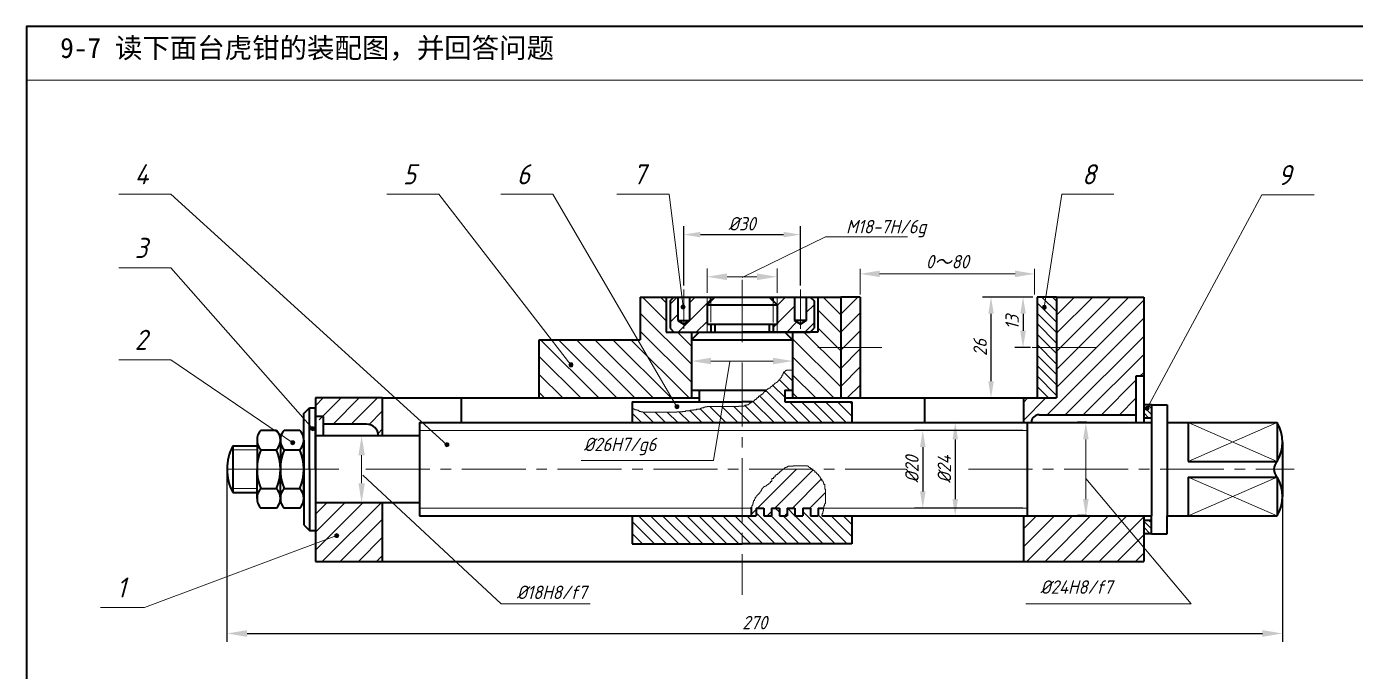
# Model space of a CAD drawing. Header units: millimetres. Extents: x 839 to 1169, y -250 to -25.
# Drawn here: x 838.6 to 1036.7, y -121.2 to -25 of the extents above; entities that cross this region are included whole.
import ezdxf

# ---------------------------------------------------------------- set-up
doc = ezdxf.new("R2010")
doc.units = ezdxf.units.MM
doc.linetypes.add('CENTER2', pattern=[28.575, 19.05, -3.175, 3.175, -3.175])
doc.linetypes.add('HIDDEN2', pattern=[4.7625, 3.175, -1.5875])
doc.layers.get('0').update_dxf_attribs({"lineweight": 13})
doc.layers.get('Defpoints').update_dxf_attribs({"lineweight": 15})
for name, color, linetype, lineweight in [('中心线', 7, 'CENTER2', 15), ('剖面线', 7, 'Continuous', 9), ('标注', 7, 'Continuous', 13), ('细线', 7, 'Continuous', 13), ('零件1', 7, 'Continuous', 40), ('零件2', 7, 'Continuous', 40), ('零件3', 7, 'Continuous', 40), ('零件4', 7, 'Continuous', 40), ('零件5', 7, 'Continuous', 40), ('零件6', 7, 'Continuous', 40), ('零件7', 7, 'Continuous', 40), ('零件8', 7, 'Continuous', 40), ('零件9', 7, 'Continuous', 40)]:
    doc.layers.add(name, color=color, linetype=linetype, lineweight=lineweight)
doc.styles.add('style2', font='isocp.shx', dxfattribs={"oblique": 15, "height": 2})
doc.styles.add('序号', font='isocp.shx', dxfattribs={"oblique": 15, "height": 3})
doc.dimstyles.new('ISO-25', dxfattribs={"dimtxt": 2, "dimasz": 2.5, "dimexe": 1.25, "dimexo": 0.625, "dimtad": 1, "dimdec": 0, "dimtxsty": 'style2', "dimcen": 2.5, "dimadec": 0, "dimazin": 0, "dimtfac": 1, "dimtdec": 0, "dimtmove": 0, "dimatfit": 3, "dimfxl": 0, "dimarcsym": 0})
pattern_1 = [(45, (776.7344, -512.483), (-1.3470384, 1.3470384), [])]
pattern_2 = [(135, (776.7344, -512.483), (-1.3470384, -1.3470384), [])]

# ---------------------------------------------------------------- blocks, each defined once
blk = doc.blocks.new('*D0')
at = {"layer": 'Defpoints', "color": 0}
for p in [(868.46, -91.06), (1025.84, -91.06), (1025.84, -115.57)]:
    blk.add_point(p, dxfattribs=at)
at = {"layer": '标注', "color": 0, "lineweight": -2}
for p, q in [((868.46, -91.68), (868.46, -116.82)), ((1025.84, -91.68), (1025.84, -116.82)), ((871.46, -115.57), (1022.84, -115.57))]:
    blk.add_line(p, q, dxfattribs=at)
at = {"layer": '标注', "color": 0}
for points in [[(871.46, -115.07), (871.46, -116.07), (868.46, -115.57)], [(1022.84, -115.07), (1022.84, -116.07), (1025.84, -115.57)]]:
    blk.add_solid(points, dxfattribs=at)
at = {"layer": '标注', "color": 0, "insert": (947.15, -113.95), "char_height": 2, "attachment_point": 5, "style": 'style2'}
blk.add_mtext('270', dxfattribs=at)
blk = doc.blocks.new('*D1')
at = {"layer": 'Defpoints', "color": 0}
for p in [(989.24, -65.37), (982.38, -80.43), (989.24, -80.43)]:
    blk.add_point(p, dxfattribs=at)
at = {"layer": '标注', "color": 0, "lineweight": -2}
for p, q in [((988.62, -65.37), (981.13, -65.37)), ((982.38, -67.87), (982.38, -77.93)), ((988.62, -80.43), (981.13, -80.43))]:
    blk.add_line(p, q, dxfattribs=at)
at = {"layer": '标注', "color": 0}
for points in [[(981.97, -67.87), (982.8, -67.87), (982.38, -65.37)], [(981.97, -77.93), (982.8, -77.93), (982.38, -80.43)]]:
    blk.add_solid(points, dxfattribs=at)
at = {"layer": '标注', "color": 0, "insert": (980.76, -72.9), "char_height": 2, "attachment_point": 5, "rotation": 90, "style": 'style2'}
blk.add_mtext('26', dxfattribs=at)
blk = doc.blocks.new('*D2')
at = {"layer": 'Defpoints', "color": 0}
for p in [(988.88, -65.37), (987.16, -72.9), (988.88, -72.9)]:
    blk.add_point(p, dxfattribs=at)
at = {"layer": '标注', "color": 0, "lineweight": -2}
for p, q in [((988.25, -65.37), (985.91, -65.37)), ((987.16, -67.87), (987.16, -70.4)), ((988.25, -72.9), (985.91, -72.9))]:
    blk.add_line(p, q, dxfattribs=at)
at = {"layer": '标注', "color": 0}
for points in [[(986.74, -67.87), (987.58, -67.87), (987.16, -65.37)], [(986.74, -70.4), (987.58, -70.4), (987.16, -72.9)]]:
    blk.add_solid(points, dxfattribs=at)
at = {"layer": '标注', "color": 0, "insert": (985.53, -69.14), "char_height": 2, "attachment_point": 5, "rotation": 90, "style": 'style2'}
blk.add_mtext('13', dxfattribs=at)
blk = doc.blocks.new('*D3')
at = {"layer": 'Defpoints', "color": 0}
for p in [(953.96, -56.05), (936.56, -64.25), (953.96, -64.25)]:
    blk.add_point(p, dxfattribs=at)
at = {"layer": '标注', "color": 0, "lineweight": -2}
for p, q in [((936.56, -63.63), (936.56, -54.8)), ((953.96, -63.63), (953.96, -54.8)), ((939.06, -56.05), (951.46, -56.05))]:
    blk.add_line(p, q, dxfattribs=at)
at = {"layer": '标注', "color": 0}
for points in [[(939.06, -55.64), (939.06, -56.47), (936.56, -56.05)], [(951.46, -55.64), (951.46, -56.47), (953.96, -56.05)]]:
    blk.add_solid(points, dxfattribs=at)
at = {"layer": '标注', "color": 0, "insert": (945.26, -54.43), "char_height": 2, "attachment_point": 5, "style": 'style2'}
blk.add_mtext('%%C30', dxfattribs=at)
blk = doc.blocks.new('*D4')
at = {"layer": 'Defpoints', "color": 0}
for p in [(987.78, -85.26), (972.21, -96.86), (987.78, -96.86)]:
    blk.add_point(p, dxfattribs=at)
at = {"layer": '标注', "color": 0, "lineweight": -2}
for p, q in [((987.15, -85.26), (970.96, -85.26)), ((972.21, -87.76), (972.21, -94.36)), ((987.15, -96.86), (970.96, -96.86))]:
    blk.add_line(p, q, dxfattribs=at)
at = {"layer": '标注', "color": 0}
for points in [[(971.79, -87.76), (972.63, -87.76), (972.21, -85.26)], [(971.79, -94.36), (972.63, -94.36), (972.21, -96.86)]]:
    blk.add_solid(points, dxfattribs=at)
at = {"layer": '标注', "color": 0, "insert": (970.59, -91.06), "char_height": 2, "attachment_point": 5, "rotation": 90, "style": 'style2'}
blk.add_mtext('%%C20', dxfattribs=at)
blk = doc.blocks.new('*D5')
at = {"layer": 'Defpoints', "color": 0}
for p in [(987.78, -84.1), (977.05, -98.02), (987.78, -98.02)]:
    blk.add_point(p, dxfattribs=at)
at = {"layer": '标注', "color": 0, "lineweight": -2}
for p, q in [((987.15, -84.1), (975.8, -84.1)), ((977.05, -86.6), (977.05, -95.52)), ((987.15, -98.02), (975.8, -98.02))]:
    blk.add_line(p, q, dxfattribs=at)
at = {"layer": '标注', "color": 0}
for points in [[(976.64, -86.6), (977.47, -86.6), (977.05, -84.1)], [(976.64, -95.52), (977.47, -95.52), (977.05, -98.02)]]:
    blk.add_solid(points, dxfattribs=at)
at = {"layer": '标注', "color": 0, "insert": (975.43, -91.06), "char_height": 2, "attachment_point": 5, "rotation": 90, "style": 'style2'}
blk.add_mtext('%%C24', dxfattribs=at)

msp = doc.modelspace()

# ---------------------------------------------------------------- hatches: boundary and pattern name
at = {"layer": '剖面线'}
h = msp.add_hatch(dxfattribs=at)
h.set_pattern_fill('ANSI31', color=256, scale=0.6, style=0)
h.set_pattern_definition(pattern_1)
h.paths.add_polyline_path([(891.6, -80.43), (881.64, -80.43), (881.64, -83.17), (882.22, -83.17), (882.22, -84.33), (889.28, -84.33, -0.414214), (891.02, -86.07), (891.6, -86.07)])
h.paths.add_polyline_path([(891.6, -96.05), (881.64, -96.05), (881.64, -104.81), (891.6, -104.81)])
h.paths.add_polyline_path([(1003.99, -77.18), (1005.15, -77.18), (1005.15, -65.37), (992.14, -65.37), (992.14, -80.43), (987.22, -80.43), (987.22, -84.1), (988.38, -84.1, -0.414214), (989.54, -82.94), (1003.99, -82.94)])
h.paths.add_polyline_path([(1005.15, -98.02), (987.22, -98.02), (987.22, -104.81), (1005.15, -104.81)])
h = msp.add_hatch(dxfattribs=at)
h.set_pattern_fill('ANSI31', color=256, scale=0.6, angle=90, style=0)
h.set_pattern_definition(pattern_2)
h.paths.add_polyline_path([(929.73, -71.73), (915, -71.73), (915, -80.43), (934.8, -80.43)])
h.paths.add_polyline_path([(937.72, -70.59), (935.11, -70.59), (933.95, -70.59), (933.95, -65.37), (930.09, -65.37), (930.09, -71.73), (929.73, -71.73), (934.8, -80.43), (938.88, -80.43), (938.88, -79.27), (937.72, -79.27), (937.72, -71.75)])
h = msp.add_hatch(dxfattribs=at)
h.set_pattern_fill('ANSI31', color=256, scale=0.6, style=0)
h.set_pattern_definition(pattern_1)
h.paths.add_polyline_path([(935.69, -65.37), (935.11, -65.37), (934.53, -65.95), (934.53, -70.01), (935.11, -70.59), (940.04, -70.59), (940.04, -69.43), (940.04, -66.53), (940.04, -65.37), (937.43, -65.37), (937.43, -68.85), (936.56, -69.43), (935.69, -68.85)])
h.paths.add_polyline_path([(940.62, -69.43), (940.04, -69.43), (940.04, -70.59), (940.62, -70.59)])
h.paths.add_polyline_path([(940.62, -65.37), (940.04, -65.37), (940.04, -66.53), (940.62, -65.95)])
h.paths.add_polyline_path([(953.09, -65.37), (950.48, -65.37), (950.48, -66.53), (950.48, -69.43), (949.9, -69.43), (949.9, -70.59), (951.64, -70.59), (955.41, -70.59), (955.99, -70.01), (955.99, -65.95), (955.41, -65.37), (954.83, -65.37), (954.83, -68.85), (953.96, -69.43), (953.09, -68.85)])
h.paths.add_polyline_path([(950.48, -65.37), (949.9, -65.37), (949.9, -65.95), (950.48, -66.53)])
h = msp.add_hatch(dxfattribs=at)
h.set_pattern_fill('ANSI31', color=256, scale=0.6, angle=90, style=0)
h.set_pattern_definition(pattern_2)
h.paths.add_polyline_path([(952.8, -80.43), (959.97, -80.43), (959.97, -65.37), (956.57, -65.37), (956.57, -70.59), (952.8, -70.59), (952.8, -75.64)])
h = msp.add_hatch(dxfattribs=at)
h.set_pattern_fill('ANSI31', color=256, scale=0.6, style=0)
h.set_pattern_definition(pattern_1)
h.paths.add_polyline_path([(959.97, -80.43), (962.87, -80.43), (962.87, -65.37), (959.97, -65.37)])
h = msp.add_hatch(dxfattribs=at)
h.set_pattern_fill('ANSI31', color=256, scale=0.348, angle=90, style=0)
h.set_pattern_definition([(135, (877.105, -93.1429), (-0.781282, -0.781282), [])])
h.paths.add_polyline_path([(992.14, -80.43), (992.14, -65.37), (989.24, -65.37), (989.24, -80.43)])
h = msp.add_hatch(dxfattribs=at)
h.set_pattern_fill('ANSI31', color=256, scale=0.4, angle=90, style=0)
h.set_pattern_definition([(135, (776.7344, -512.483), (-0.8980256, -0.8980256), [])])
h.paths.add_polyline_path([(961.65, -84.1), (961.65, -81.01), (951.64, -81.01), (951.64, -79.27), (952.8, -79.27), (952.8, -76.28), (951.87, -76.28), (951.87, -76.35), (951.75, -76.35), (951.75, -76.47), (951.62, -76.47), (951.62, -76.53), (951.5, -76.53), (951.5, -76.59), (951.44, -76.59), (951.44, -76.71), (951.38, -76.71), (951.38, -76.83), (951.32, -76.83), (951.32, -77.08), (951.2, -77.08), (951.2, -77.26), (951.14, -77.26), (951.14, -77.44), (951.01, -77.44), (951.01, -77.56), (950.89, -77.56), (950.89, -77.74), (950.77, -77.74), (950.77, -77.87), (950.65, -77.87), (950.65, -77.99), (950.53, -77.99), (950.53, -78.11), (950.34, -78.11), (950.34, -78.23), (950.16, -78.23), (950.16, -78.35), (950.04, -78.35), (950.04, -78.47), (949.86, -78.47), (949.86, -78.6), (949.74, -78.6), (949.74, -78.72), (949.61, -78.72), (949.61, -78.78), (949.49, -78.78), (949.49, -78.84), (949.43, -78.84), (949.43, -78.96), (949.25, -78.96), (949.25, -79.08), (949.07, -79.08), (949.07, -79.14), (948.94, -79.14), (948.94, -79.2), (948.82, -79.2), (948.82, -79.45), (948.64, -79.45), (948.64, -79.57), (948.52, -79.57), (948.52, -79.69), (948.4, -79.69), (948.4, -79.75), (948.34, -79.75), (948.34, -79.87), (948.21, -79.87), (948.21, -79.93), (948.09, -79.93), (948.09, -80), (947.97, -80), (947.97, -80.12), (947.85, -80.12), (947.85, -80.18), (947.73, -80.18), (947.73, -80.36), (947.6, -80.36), (947.6, -80.42), (947.48, -80.42), (947.48, -80.54), (947.36, -80.54), (947.36, -80.66), (947.18, -80.66), (947.18, -80.73), (947.12, -80.73), (947.12, -80.85), (947, -80.85), (947, -80.91), (946.87, -80.91), (946.87, -80.97), (946.75, -80.97), (946.75, -81.03), (946.63, -81.03), (946.63, -81.15), (946.51, -81.15), (946.51, -81.21), (946.39, -81.21), (946.39, -81.33), (946.26, -81.33), (946.26, -81.46), (945.96, -81.46), (945.96, -81.52), (945.66, -81.52), (945.66, -81.64), (945.26, -81.64), (945.26, -84.1)])
h.paths.add_polyline_path([(945.26, -84.1), (945.26, -81.64), (944.8, -81.64), (944.8, -81.7), (940.05, -81.7), (940.05, -81.76), (939.75, -81.76), (939.75, -81.82), (939.57, -81.82), (939.57, -81.88), (939.26, -81.88), (939.26, -81.94), (939.14, -81.94), (939.14, -82), (939.02, -82), (939.02, -82.12), (938.47, -82.12), (938.47, -82.19), (938.04, -82.19), (938.04, -82.25), (937.56, -82.25), (937.56, -82.31), (937.43, -82.31), (937.43, -82.37), (936.82, -82.37), (936.82, -82.43), (936.4, -82.43), (936.4, -82.49), (935.55, -82.49), (935.55, -82.55), (930.49, -82.55), (930.49, -82.49), (930.19, -82.49), (930.19, -82.43), (929.94, -82.43), (929.94, -82.37), (929.82, -82.37), (929.82, -82.25), (929.58, -82.25), (929.58, -82.19), (929.27, -82.19), (929.27, -82.12), (929.15, -82.12), (929.15, -82.06), (928.97, -82.06), (928.97, -82), (928.87, -82), (928.87, -84.1)])
h.paths.add_polyline_path([(945.26, -102.21), (945.26, -98.02), (928.87, -98.02), (928.87, -102.21)])
h.paths.add_polyline_path([(961.65, -98.02), (957.16, -98.02), (957.16, -97.87), (957.22, -97.87), (957.22, -97.67), (957.29, -97.67), (957.29, -97.28), (957.42, -97.28), (957.42, -96.86), (956.63, -96.86), (956.63, -98.02), (955.47, -98.02), (955.47, -96.86), (954.31, -96.86), (954.31, -98.02), (953.15, -98.02), (953.15, -96.86), (951.99, -96.86), (951.99, -98.02), (950.83, -98.02), (950.83, -96.86), (949.67, -96.86), (949.67, -98.02), (948.51, -98.02), (948.51, -96.86), (947.35, -96.86), (947.35, -98.02), (945.26, -98.02), (945.26, -102.21), (961.65, -102.21)])
h = msp.add_hatch(dxfattribs=at)
h.set_pattern_fill('ANSI31', color=256, scale=0.2, angle=90, style=0)
h.set_pattern_definition([(135, (776.7344, -512.48295), (-0.4490128, -0.4490128), [])])
h.paths.add_polyline_path([(1006.31, -81.44), (1005.15, -81.44), (1005.15, -83.43), (1006.31, -83.43)])
h.paths.add_polyline_path([(1006.31, -98.69), (1005.15, -98.69), (1005.15, -100.68), (1006.31, -100.68)])
h = msp.add_hatch(dxfattribs=at)
h.set_pattern_fill('ANSI31', color=256, scale=0.58, style=0)
h.set_pattern_definition([(45, (776.7344, -512.483), (-1.302137, 1.302137), [])])
h.paths.add_polyline_path([(957.61, -93.33), (957.48, -93.33), (957.48, -93.14), (957.42, -93.14), (957.42, -93.01), (957.35, -93.01), (957.35, -92.88), (957.29, -92.88), (957.29, -92.81), (957.16, -92.81), (957.16, -92.55), (957.03, -92.55), (957.03, -92.42), (956.97, -92.42), (956.97, -92.29), (956.84, -92.29), (956.84, -92.1), (956.77, -92.1), (956.77, -92.04), (956.64, -92.04), (956.64, -91.84), (956.58, -91.84), (956.58, -91.78), (956.38, -91.78), (956.38, -91.58), (956.32, -91.58), (956.32, -91.52), (956.12, -91.52), (956.12, -91.32), (955.93, -91.32), (955.93, -91.19), (955.86, -91.19), (955.86, -91.13), (955.67, -91.13), (955.67, -91.06), (951.45, -91.06), (951.45, -91.06), (951.32, -91.06), (951.32, -91.19), (951.19, -91.19), (951.19, -91.32), (951.06, -91.32), (951.06, -91.45), (950.87, -91.45), (950.87, -91.58), (950.74, -91.58), (950.74, -91.65), (950.61, -91.65), (950.61, -91.84), (950.42, -91.84), (950.42, -91.97), (950.22, -91.97), (950.22, -92.17), (950.09, -92.17), (950.09, -92.23), (949.96, -92.23), (949.96, -92.42), (949.7, -92.42), (949.7, -92.88), (949.51, -92.88), (949.51, -93.07), (949.38, -93.07), (949.38, -93.2), (949.25, -93.2), (949.25, -93.33), (949.05, -93.33), (949.05, -93.46), (948.92, -93.46), (948.92, -93.59), (948.66, -93.59), (948.66, -93.66), (948.53, -93.66), (948.53, -93.78), (948.4, -93.78), (948.4, -93.91), (948.28, -93.91), (948.28, -93.98), (948.21, -93.98), (948.21, -94.11), (948.15, -94.11), (948.15, -94.37), (948.02, -94.37), (948.02, -94.5), (947.89, -94.5), (947.89, -94.63), (947.76, -94.63), (947.76, -94.82), (947.63, -94.82), (947.63, -94.95), (947.5, -94.95), (947.5, -95.08), (947.37, -95.08), (947.37, -95.27), (947.24, -95.27), (947.24, -95.53), (947.11, -95.53), (947.11, -95.79), (946.98, -95.79), (946.98, -95.99), (946.91, -95.99), (946.91, -96.18), (946.85, -96.18), (946.85, -96.51), (946.72, -96.51), (946.72, -96.7), (946.65, -96.7), (946.65, -98.02), (947.35, -98.02), (947.35, -96.86), (948.51, -96.86), (948.51, -98.02), (949.67, -98.02), (949.67, -96.86), (950.83, -96.86), (950.83, -98.02), (951.99, -98.02), (951.99, -96.86), (953.15, -96.86), (953.15, -98.02), (954.31, -98.02), (954.31, -96.86), (955.47, -96.86), (955.47, -98.02), (956.63, -98.02), (956.63, -96.86), (957.42, -96.86), (957.42, -96.76), (957.48, -96.76), (957.48, -96.51), (957.55, -96.51), (957.55, -96.31), (957.61, -96.31), (957.61, -96.18), (957.68, -96.18), (957.68, -94.04), (957.61, -94.04)])
at = {"layer": '零件2'}
for points in [[(936.76, -66.84, 1), (936.16, -66.84, 1)], [(990.62, -66.92, 1), (990.02, -66.92, 1)], [(920.05, -75.48, 1), (919.45, -75.48, 1)], [(935.86, -81.74, 1), (935.26, -81.74, 1)], [(1005.94, -81.96, 1), (1005.34, -81.96, 1)], [(881.56, -85.02, 1), (880.96, -85.02, 1)], [(878.57, -87.11, 1), (877.97, -87.11, 1)], [(901.55, -87.4, 1), (900.95, -87.4, 1)], [(885.14, -100.97, 1), (884.54, -100.97, 1)]]:
    msp.add_hatch(color=256, dxfattribs=at).paths.add_polyline_path(points)

# ---------------------------------------------------------------- linework, layer by layer
for p, q in [((838.58, -33), (1168.58, -33)), ((957.42, -96.86), (987.78, -96.86))]:
    msp.add_line(p, q)
at = {"ltscale": 0.5}
msp.add_line((966.12, -72.9), (956.57, -72.9), dxfattribs=at)
at = {"layer": '中心线', "ltscale": 0.5}
for p, q in [((945.26, -62.8), (945.26, -72.12)), ((945.26, -75.14), (945.26, -109.79)), ((889.19, -91.06), (969.74, -91.06)), ((979.02, -91.06), (1027.57, -91.06))]:
    msp.add_line(p, q, dxfattribs=at)
at = {"layer": '中心线'}
for p, q in [((936.56, -70.13), (936.56, -64.25)), ((953.96, -70.13), (953.96, -64.25)), ((868.46, -91.06), (885.16, -91.06))]:
    msp.add_line(p, q, dxfattribs=at)
at = {"layer": '标注'}
for p, q in [((852.32, -50), (860.07, -50)), ((860.07, -50), (901.25, -87.4)), ((892.3, -50), (900.06, -50)), ((900.06, -50), (919.75, -75.48)), ((909.31, -50), (917.06, -50)), ((917.06, -50), (935.56, -81.74)), ((926.61, -50), (934.37, -50)), ((934.37, -50), (936.46, -66.84)), ((992.96, -50), (1000.71, -50)), ((1005.64, -81.96), (1022.74, -50.12)), ((1022.74, -50.12), (1030.54, -50.12)), ((852.32, -61.03), (860.07, -61.03)), ((860.07, -61.03), (881.26, -85.02)), ((940.04, -64.75), (940.04, -61.21)), ((950.48, -64.75), (950.48, -61.21)), ((962.87, -65.01), (962.87, -61.18)), ((988.88, -65.01), (988.88, -61.18)), ((965.77, -61.91), (985.98, -61.91)), ((852.32, -74.74), (860.07, -74.74)), ((860.07, -74.74), (878.27, -87.11)), ((940.62, -74.92), (949.9, -74.92)), ((941.02, -89.74), (943.42, -75)), ((951.2, -77.26), (951.14, -77.26)), ((951.14, -77.26), (951.14, -77.38)), ((951.26, -77.08), (951.2, -77.08)), ((951.2, -77.08), (951.2, -77.26)), ((951.32, -77.01), (951.26, -77.01)), ((951.26, -77.01), (951.26, -77.08)), ((951.38, -76.83), (951.32, -76.83)), ((951.32, -76.83), (951.32, -77.01)), ((951.44, -76.71), (951.38, -76.71)), ((951.38, -76.71), (951.38, -76.83)), ((951.5, -76.59), (951.44, -76.59)), ((951.44, -76.59), (951.44, -76.71)), ((951.62, -76.53), (951.5, -76.53)), ((951.5, -76.53), (951.5, -76.59)), ((951.68, -76.47), (951.62, -76.47)), ((951.62, -76.47), (951.62, -76.53)), ((951.75, -76.41), (951.68, -76.41)), ((951.68, -76.41), (951.68, -76.47)), ((951.87, -76.35), (951.75, -76.35)), ((951.75, -76.35), (951.75, -76.41)), ((952.8, -76.28), (951.87, -76.28)), ((951.87, -76.28), (951.87, -76.35)), ((948.94, -79.2), (948.82, -79.2)), ((948.82, -79.2), (948.82, -79.45)), ((949.07, -79.14), (948.94, -79.14)), ((948.94, -79.14), (948.94, -79.2)), ((949.19, -79.08), (949.07, -79.08)), ((949.07, -79.08), (949.07, -79.14)), ((949.25, -79.02), (949.19, -79.02)), ((949.19, -79.02), (949.19, -79.08)), ((949.43, -78.96), (949.25, -78.96)), ((949.25, -78.96), (949.25, -79.02)), ((949.49, -78.84), (949.43, -78.84)), ((949.43, -78.84), (949.43, -78.96)), ((949.61, -78.78), (949.49, -78.78)), ((949.49, -78.78), (949.49, -78.84)), ((949.68, -78.72), (949.61, -78.72)), ((949.61, -78.72), (949.61, -78.78)), ((949.74, -78.66), (949.68, -78.66)), ((949.68, -78.66), (949.68, -78.72)), ((949.8, -78.6), (949.74, -78.6)), ((949.74, -78.6), (949.74, -78.66)), ((949.86, -78.54), (949.8, -78.54)), ((949.8, -78.54), (949.8, -78.6)), ((949.98, -78.47), (949.86, -78.47)), ((949.86, -78.47), (949.86, -78.54)), ((950.04, -78.41), (949.98, -78.41)), ((949.98, -78.41), (949.98, -78.47)), ((950.1, -78.35), (950.04, -78.35)), ((950.04, -78.35), (950.04, -78.41)), ((950.16, -78.29), (950.1, -78.29)), ((950.1, -78.29), (950.1, -78.35)), ((950.28, -78.23), (950.16, -78.23)), ((950.16, -78.23), (950.16, -78.29)), ((950.34, -78.17), (950.28, -78.17)), ((950.28, -78.17), (950.28, -78.23)), ((950.47, -78.11), (950.34, -78.11)), ((950.34, -78.11), (950.34, -78.17)), ((950.53, -78.05), (950.47, -78.05)), ((950.47, -78.05), (950.47, -78.11)), ((950.65, -77.99), (950.53, -77.99)), ((950.53, -77.99), (950.53, -78.05)), ((950.71, -77.87), (950.65, -77.87)), ((950.65, -77.87), (950.65, -77.99)), ((950.77, -77.81), (950.71, -77.81)), ((950.71, -77.81), (950.71, -77.87)), ((950.83, -77.74), (950.77, -77.74)), ((950.77, -77.74), (950.77, -77.81)), ((950.89, -77.68), (950.83, -77.68)), ((950.83, -77.68), (950.83, -77.74)), ((950.95, -77.56), (950.89, -77.56)), ((950.89, -77.56), (950.89, -77.68)), ((951.01, -77.5), (950.95, -77.5)), ((950.95, -77.5), (950.95, -77.56)), ((951.08, -77.44), (951.01, -77.44)), ((951.01, -77.44), (951.01, -77.5)), ((951.14, -77.38), (951.08, -77.38)), ((951.08, -77.38), (951.08, -77.44)), ((946.51, -81.21), (946.39, -81.21)), ((946.39, -81.21), (946.39, -81.27)), ((946.63, -81.15), (946.51, -81.15)), ((946.51, -81.15), (946.51, -81.21)), ((946.75, -81.03), (946.63, -81.03)), ((946.63, -81.03), (946.63, -81.15)), ((946.87, -80.97), (946.75, -80.97)), ((946.75, -80.97), (946.75, -81.03)), ((947, -80.91), (946.87, -80.91)), ((946.87, -80.91), (946.87, -80.97)), ((947.12, -80.85), (947, -80.85)), ((947, -80.85), (947, -80.91)), ((947.18, -80.73), (947.12, -80.73)), ((947.12, -80.73), (947.12, -80.85)), ((947.36, -80.66), (947.18, -80.66)), ((947.18, -80.66), (947.18, -80.73)), ((947.48, -80.54), (947.36, -80.54)), ((947.36, -80.54), (947.36, -80.66)), ((947.6, -80.42), (947.48, -80.42)), ((947.48, -80.42), (947.48, -80.54)), ((947.73, -80.36), (947.6, -80.36)), ((947.6, -80.36), (947.6, -80.42)), ((947.85, -80.18), (947.73, -80.18)), ((947.73, -80.18), (947.73, -80.36)), ((947.91, -80.12), (947.85, -80.12)), ((947.85, -80.12), (947.85, -80.18)), ((947.97, -80.06), (947.91, -80.06)), ((947.91, -80.06), (947.91, -80.12)), ((948.09, -80), (947.97, -80)), ((947.97, -80), (947.97, -80.06)), ((948.21, -79.93), (948.09, -79.93)), ((948.09, -79.93), (948.09, -80)), ((948.34, -79.87), (948.21, -79.87)), ((948.21, -79.87), (948.21, -79.93)), ((948.4, -79.75), (948.34, -79.75)), ((948.34, -79.75), (948.34, -79.87)), ((948.46, -79.69), (948.4, -79.69)), ((948.4, -79.69), (948.4, -79.75)), ((948.52, -79.63), (948.46, -79.63)), ((948.46, -79.63), (948.46, -79.69)), ((948.58, -79.57), (948.52, -79.57)), ((948.52, -79.57), (948.52, -79.63)), ((948.64, -79.51), (948.58, -79.51)), ((948.58, -79.51), (948.58, -79.57)), ((948.82, -79.45), (948.64, -79.45)), ((948.64, -79.45), (948.64, -79.51)), ((928.97, -82), (928.87, -82)), ((928.97, -82.06), (928.97, -82)), ((929.15, -82.06), (928.97, -82.06)), ((929.15, -82.12), (929.15, -82.06)), ((929.27, -82.12), (929.15, -82.12)), ((929.27, -82.19), (929.27, -82.12)), ((929.58, -82.19), (929.27, -82.19)), ((929.58, -82.25), (929.58, -82.19)), ((929.82, -82.25), (929.58, -82.25)), ((929.82, -82.37), (929.82, -82.25)), ((929.94, -82.37), (929.82, -82.37)), ((929.94, -82.43), (929.94, -82.37)), ((930.19, -82.43), (929.94, -82.43)), ((930.19, -82.49), (930.19, -82.43)), ((930.49, -82.49), (930.19, -82.49)), ((930.49, -82.55), (930.49, -82.49)), ((935.55, -82.55), (930.49, -82.55)), ((936.4, -82.49), (935.55, -82.49)), ((935.55, -82.49), (935.55, -82.55)), ((936.82, -82.43), (936.4, -82.43)), ((936.4, -82.43), (936.4, -82.49)), ((937.43, -82.37), (936.82, -82.37)), ((936.82, -82.37), (936.82, -82.43)), ((937.56, -82.31), (937.43, -82.31)), ((937.43, -82.31), (937.43, -82.37)), ((938.04, -82.25), (937.56, -82.25)), ((937.56, -82.25), (937.56, -82.31)), ((938.47, -82.19), (938.04, -82.19)), ((938.04, -82.19), (938.04, -82.25)), ((938.96, -82.12), (938.47, -82.12)), ((938.47, -82.12), (938.47, -82.19)), ((939.02, -82.06), (938.96, -82.06)), ((938.96, -82.06), (938.96, -82.12)), ((939.14, -82), (939.02, -82)), ((939.02, -82), (939.02, -82.06)), ((939.26, -81.94), (939.14, -81.94)), ((939.14, -81.94), (939.14, -82)), ((939.57, -81.88), (939.26, -81.88)), ((939.26, -81.88), (939.26, -81.94)), ((939.75, -81.82), (939.57, -81.82)), ((939.57, -81.82), (939.57, -81.88)), ((940.05, -81.76), (939.75, -81.76)), ((939.75, -81.76), (939.75, -81.82)), ((944.8, -81.7), (940.05, -81.7)), ((940.05, -81.7), (940.05, -81.76)), ((945.59, -81.64), (944.8, -81.64)), ((944.8, -81.64), (944.8, -81.7)), ((945.66, -81.58), (945.59, -81.58)), ((945.59, -81.58), (945.59, -81.64)), ((945.96, -81.52), (945.66, -81.52)), ((945.66, -81.52), (945.66, -81.58)), ((946.2, -81.46), (945.96, -81.46)), ((945.96, -81.46), (945.96, -81.52)), ((946.26, -81.39), (946.2, -81.39)), ((946.2, -81.39), (946.2, -81.46)), ((946.33, -81.33), (946.26, -81.33)), ((946.26, -81.33), (946.26, -81.39)), ((946.39, -81.27), (946.33, -81.27)), ((946.33, -81.27), (946.33, -81.33)), ((988.14, -84.1), (997.27, -84.1)), ((883.16, -86.07), (889.26, -86.07)), ((888.54, -88.97), (888.54, -93.15)), ((921.29, -89.74), (941.02, -89.74)), ((951.26, -91.19), (951.26, -91.13)), ((951.26, -91.13), (951.32, -91.13)), ((951.32, -91.13), (951.32, -91.06)), ((951.32, -91.06), (951.45, -91.06)), ((951.45, -91.06), (951.45, -91)), ((951.45, -91), (951.52, -91)), ((951.52, -91), (951.52, -90.93)), ((951.52, -90.93), (951.58, -90.93)), ((951.58, -90.93), (951.58, -90.87)), ((951.58, -90.87), (951.71, -90.87)), ((951.71, -90.87), (951.71, -90.8)), ((951.71, -90.8), (951.84, -90.8)), ((951.84, -90.8), (951.84, -90.74)), ((951.84, -90.74), (951.97, -90.74)), ((951.97, -90.74), (951.97, -90.68)), ((951.97, -90.68), (952.1, -90.68)), ((952.1, -90.68), (952.1, -90.61)), ((952.1, -90.61), (952.88, -90.61)), ((952.88, -90.61), (952.88, -90.55)), ((952.88, -90.55), (955.02, -90.55)), ((955.02, -90.55), (955.02, -90.61)), ((955.02, -90.61), (955.15, -90.61)), ((955.15, -90.61), (955.15, -90.68)), ((955.15, -90.68), (955.21, -90.68)), ((955.21, -90.68), (955.21, -90.74)), ((955.21, -90.74), (955.28, -90.74)), ((955.28, -90.74), (955.28, -90.8)), ((955.28, -90.8), (955.41, -90.8)), ((955.41, -90.8), (955.41, -90.87)), ((955.41, -90.87), (955.47, -90.87)), ((955.47, -90.87), (955.47, -90.93)), ((955.47, -90.93), (955.6, -90.93)), ((955.6, -90.93), (955.6, -91)), ((955.6, -91), (955.67, -91)), ((955.67, -91), (955.67, -91.06)), ((955.67, -91.06), (955.73, -91.06)), ((955.73, -91.06), (955.73, -91.13)), ((955.73, -91.13), (955.86, -91.13)), ((955.86, -91.13), (955.86, -91.19)), ((888.74, -91.96), (909.36, -111.15)), ((949.38, -93.14), (949.38, -93.07)), ((949.38, -93.07), (949.51, -93.07)), ((949.51, -93.07), (949.51, -92.88)), ((949.51, -92.88), (949.7, -92.88)), ((949.7, -92.88), (949.7, -92.42)), ((949.7, -92.42), (949.96, -92.42)), ((949.96, -92.42), (949.96, -92.23)), ((949.96, -92.23), (950.09, -92.23)), ((950.09, -92.23), (950.09, -92.17)), ((950.09, -92.17), (950.22, -92.17)), ((950.22, -92.17), (950.22, -91.97)), ((950.22, -91.97), (950.35, -91.97)), ((950.35, -91.97), (950.35, -91.91)), ((950.35, -91.91), (950.42, -91.91)), ((950.42, -91.91), (950.42, -91.84)), ((950.42, -91.84), (950.54, -91.84)), ((950.54, -91.84), (950.54, -91.78)), ((950.54, -91.78), (950.61, -91.78)), ((950.61, -91.78), (950.61, -91.65)), ((950.61, -91.65), (950.74, -91.65)), ((950.74, -91.65), (950.74, -91.58)), ((950.74, -91.58), (950.87, -91.58)), ((950.87, -91.58), (950.87, -91.45)), ((950.87, -91.45), (951, -91.45)), ((951, -91.45), (951, -91.39)), ((951, -91.39), (951.06, -91.39)), ((951.06, -91.39), (951.06, -91.32)), ((951.06, -91.32), (951.13, -91.32)), ((951.13, -91.32), (951.13, -91.26)), ((951.13, -91.26), (951.19, -91.26)), ((951.19, -91.26), (951.19, -91.19)), ((951.19, -91.19), (951.26, -91.19)), ((955.86, -91.19), (955.93, -91.19)), ((955.93, -91.19), (955.93, -91.26)), ((955.93, -91.26), (955.99, -91.26)), ((955.99, -91.26), (955.99, -91.32)), ((955.99, -91.32), (956.12, -91.32)), ((956.12, -91.32), (956.12, -91.52)), ((956.12, -91.52), (956.32, -91.52)), ((956.32, -91.52), (956.32, -91.58)), ((956.32, -91.58), (956.38, -91.58)), ((956.38, -91.58), (956.38, -91.71)), ((956.38, -91.71), (956.45, -91.71)), ((956.45, -91.71), (956.45, -91.78)), ((956.45, -91.78), (956.58, -91.78)), ((956.58, -91.78), (956.58, -91.84)), ((956.58, -91.84), (956.64, -91.84)), ((956.64, -91.84), (956.64, -92.04)), ((956.64, -92.04), (956.77, -92.04)), ((956.77, -92.04), (956.77, -92.1)), ((956.77, -92.1), (956.84, -92.1)), ((956.84, -92.1), (956.84, -92.23)), ((956.84, -92.23), (956.9, -92.23)), ((956.9, -92.23), (956.9, -92.29)), ((956.9, -92.29), (956.97, -92.29)), ((956.97, -92.29), (956.97, -92.42)), ((956.97, -92.42), (957.03, -92.42)), ((957.03, -92.42), (957.03, -92.49)), ((957.03, -92.49), (957.09, -92.49)), ((957.09, -92.49), (957.09, -92.55)), ((957.09, -92.55), (957.16, -92.55)), ((957.16, -92.55), (957.16, -92.81)), ((957.16, -92.81), (957.29, -92.81)), ((957.29, -92.81), (957.29, -92.88)), ((957.29, -92.88), (957.35, -92.88)), ((957.35, -92.88), (957.35, -93.01)), ((957.35, -93.01), (957.42, -93.01)), ((957.42, -93.01), (957.42, -93.14)), ((996.52, -92.43), (1012.22, -111.15)), ((947.37, -95.21), (947.37, -95.08)), ((947.37, -95.08), (947.43, -95.08)), ((947.43, -95.08), (947.43, -95.02)), ((947.43, -95.02), (947.5, -95.02)), ((947.5, -95.02), (947.5, -94.95)), ((947.5, -94.95), (947.56, -94.95)), ((947.56, -94.95), (947.56, -94.89)), ((947.56, -94.89), (947.63, -94.89)), ((947.63, -94.89), (947.63, -94.82)), ((947.63, -94.82), (947.69, -94.82)), ((947.69, -94.82), (947.69, -94.76)), ((947.69, -94.76), (947.76, -94.76)), ((947.76, -94.76), (947.76, -94.63)), ((947.76, -94.63), (947.89, -94.63)), ((947.89, -94.63), (947.89, -94.5)), ((947.89, -94.5), (947.95, -94.5)), ((947.95, -94.5), (947.95, -94.43)), ((947.95, -94.43), (948.02, -94.43)), ((948.02, -94.43), (948.02, -94.37)), ((948.02, -94.37), (948.08, -94.37)), ((948.08, -94.37), (948.08, -94.3)), ((948.08, -94.3), (948.15, -94.3)), ((948.15, -94.3), (948.15, -94.11)), ((948.15, -94.11), (948.21, -94.11)), ((948.21, -94.11), (948.21, -93.98)), ((948.21, -93.98), (948.28, -93.98)), ((948.28, -93.98), (948.28, -93.91)), ((948.28, -93.91), (948.34, -93.91)), ((948.34, -93.91), (948.34, -93.85)), ((948.34, -93.85), (948.4, -93.85)), ((948.4, -93.85), (948.4, -93.78)), ((948.4, -93.78), (948.47, -93.78)), ((948.47, -93.78), (948.47, -93.72)), ((948.47, -93.72), (948.53, -93.72)), ((948.53, -93.72), (948.53, -93.66)), ((948.53, -93.66), (948.66, -93.66)), ((948.66, -93.66), (948.66, -93.59)), ((948.66, -93.59), (948.86, -93.59)), ((948.86, -93.59), (948.86, -93.53)), ((948.86, -93.53), (948.92, -93.53)), ((948.92, -93.53), (948.92, -93.46)), ((948.92, -93.46), (948.99, -93.46)), ((948.99, -93.46), (948.99, -93.4)), ((948.99, -93.4), (949.05, -93.4)), ((949.05, -93.4), (949.05, -93.33)), ((949.05, -93.33), (949.18, -93.33)), ((949.18, -93.33), (949.18, -93.27)), ((949.18, -93.27), (949.25, -93.27)), ((949.25, -93.27), (949.25, -93.2)), ((949.25, -93.2), (949.31, -93.2)), ((949.31, -93.2), (949.31, -93.14)), ((949.31, -93.14), (949.38, -93.14)), ((957.42, -93.14), (957.48, -93.14)), ((957.48, -93.14), (957.48, -93.33)), ((957.48, -93.33), (957.61, -93.33)), ((957.61, -93.33), (957.61, -94.04)), ((957.61, -94.04), (957.68, -94.04)), ((957.68, -94.04), (957.68, -96.18)), ((882, -96.05), (889.26, -96.05)), ((946.65, -96.7), (946.72, -96.7)), ((946.72, -96.7), (946.72, -96.51)), ((946.72, -96.51), (946.78, -96.51)), ((946.78, -96.51), (946.78, -96.44)), ((946.78, -96.44), (946.85, -96.44)), ((946.85, -96.44), (946.85, -96.18)), ((946.85, -96.18), (946.91, -96.18)), ((946.91, -96.18), (946.91, -95.99)), ((946.91, -95.99), (946.98, -95.99)), ((946.98, -95.99), (946.98, -95.79)), ((946.98, -95.79), (947.04, -95.79)), ((947.04, -95.79), (947.04, -95.73)), ((947.04, -95.73), (947.11, -95.73)), ((947.11, -95.73), (947.11, -95.53)), ((947.11, -95.53), (947.17, -95.53)), ((947.17, -95.53), (947.17, -95.47)), ((947.17, -95.47), (947.24, -95.47)), ((947.24, -95.47), (947.24, -95.27)), ((947.24, -95.27), (947.3, -95.27)), ((947.3, -95.27), (947.3, -95.21)), ((947.3, -95.21), (947.37, -95.21)), ((957.48, -96.76), (957.42, -96.76)), ((957.42, -96.76), (957.42, -97.28)), ((957.55, -96.51), (957.48, -96.51)), ((957.48, -96.51), (957.48, -96.76)), ((957.61, -96.31), (957.55, -96.31)), ((957.55, -96.31), (957.55, -96.51)), ((957.68, -96.18), (957.61, -96.18)), ((957.61, -96.18), (957.61, -96.31)), ((957.22, -97.87), (957.16, -97.87)), ((957.16, -97.87), (957.16, -98.02)), ((957.29, -97.67), (957.22, -97.67)), ((957.22, -97.67), (957.22, -97.87)), ((957.35, -97.35), (957.29, -97.35)), ((957.29, -97.35), (957.29, -97.67)), ((957.42, -97.28), (957.35, -97.28)), ((957.35, -97.28), (957.35, -97.35)), ((988.14, -98.02), (997.27, -98.02)), ((856.19, -111.7), (884.84, -100.97)), ((849.63, -111.7), (856.19, -111.7)), ((909.36, -111.15), (922.61, -111.15)), ((987.55, -111.15), (1012.22, -111.15))]:
    msp.add_line(p, q, dxfattribs=at)
at = {"layer": '标注', "linetype": 'CENTER2', "ltscale": 0.5}
msp.add_line((988.52, -72.9), (998.86, -72.9), dxfattribs=at)
at = {"layer": '标注'}
for points in [[(965.77, -61.42), (965.77, -62.39), (962.87, -61.91)], [(985.98, -61.42), (985.98, -62.39), (988.88, -61.91)], [(940.62, -74.43), (940.62, -75.4), (937.72, -74.92)], [(949.9, -74.43), (949.9, -75.4), (952.8, -74.92)], [(888.06, -88.97), (889.02, -88.97), (888.54, -86.07)], [(888.06, -93.15), (889.02, -93.15), (888.54, -96.05)]]:
    msp.add_solid(points, dxfattribs=at)
at = {"layer": '细线'}
for p, q in [((990.32, -66.92), (992.96, -50)), ((945.26, -62.46), (957.68, -56.36)), ((957.68, -56.36), (969.94, -56.36)), ((940.04, -64.75), (940.04, -61.09)), ((950.48, -64.75), (950.48, -61.09)), ((943.04, -62.34), (947.48, -62.34)), ((940.04, -66.53), (940.04, -65.37)), ((950.48, -66.53), (950.48, -65.34)), ((940.04, -69.43), (940.04, -70.59)), ((950.48, -69.43), (950.48, -70.54)), ((1011.79, -84.1), (1025.06, -89.9)), ((1025.06, -84.1), (1011.79, -89.9)), ((897.16, -85.26), (987.78, -85.26)), ((996.52, -86.6), (996.52, -95.52)), ((1025.06, -92.22), (1011.79, -98.02)), ((1011.79, -92.22), (1025.06, -98.02)), ((897.16, -96.86), (946.65, -96.86))]:
    msp.add_line(p, q, dxfattribs=at)
at = {"layer": '细线', "linetype": 'HIDDEN2'}
for p, q in [((940.62, -65.95), (940.62, -69.43)), ((949.88, -65.97), (949.9, -69.43))]:
    msp.add_line(p, q, dxfattribs=at)
at = {"layer": '细线', "linetype": 'Continuous'}
for p, q in [((869.33, -88.16), (872.94, -88.16)), ((869.33, -93.96), (872.94, -93.96))]:
    msp.add_line(p, q, dxfattribs=at)
at = {"layer": '细线'}
for centre in [(936.46, -66.84), (990.32, -66.92), (919.75, -75.48), (935.56, -81.74), (1005.64, -81.96), (881.26, -85.02), (878.27, -87.11), (901.25, -87.4), (884.84, -100.97)]:
    msp.add_circle(centre, 0.3, dxfattribs=at)
at = {"layer": '零件1'}
for p, q in [((992.14, -65.37), (1005.15, -65.37)), ((1005.15, -65.37), (1005.15, -84.1)), ((1003.99, -77.18), (1003.99, -84.1)), ((1005.15, -77.18), (1003.99, -77.18)), ((891.6, -80.43), (881.64, -80.43)), ((881.64, -80.43), (881.64, -91.06)), ((891.6, -80.43), (891.6, -86.07)), ((891.6, -80.43), (938.88, -80.43)), ((903.36, -80.43), (903.36, -84.1)), ((951.64, -80.43), (989.24, -80.43)), ((972.46, -80.43), (972.46, -84.1)), ((987.22, -80.43), (987.22, -84.1)), ((882.8, -83.17), (881.64, -83.17)), ((882.8, -83.17), (882.8, -86.07)), ((989.54, -82.94), (1003.99, -82.94)), ((889.28, -84.33), (882.8, -84.33)), ((891.02, -86.07), (891.02, -86.07)), ((881.64, -91.06), (881.64, -104.81)), ((891.6, -96.05), (891.6, -104.81)), ((987.22, -98.02), (987.22, -104.81)), ((1005.15, -98.02), (1005.15, -104.81)), ((881.64, -104.81), (891.6, -104.81)), ((891.6, -104.81), (997.55, -104.81)), ((987.22, -104.81), (1005.15, -104.81))]:
    msp.add_line(p, q, dxfattribs=at)
msp.add_lwpolyline([(838.58, -250), (1168.58, -250), (1168.58, -25), (838.58, -25)], close=True, dxfattribs=at)
for centre, radius, start, end in [((989.54, -84.1), 1.16, 90, 180), ((889.28, -86.07), 1.74, 360, 90)]:
    msp.add_arc(centre, radius, start, end, dxfattribs=at)
at = {"layer": '零件2'}
for p, q in [((872.94, -86.71), (872.94, -91.06)), ((875.84, -85.26), (873.52, -85.26)), ((876.42, -86.71), (876.42, -91.06)), ((879.32, -85.26), (877, -85.26)), ((879.9, -86.71), (879.9, -91.06)), ((873.52, -88.16), (875.84, -88.16)), ((877, -88.16), (879.32, -88.16)), ((872.94, -95.41), (872.94, -91.06)), ((876.42, -95.41), (876.42, -91.06)), ((879.9, -95.41), (879.9, -91.06)), ((873.52, -93.96), (875.84, -93.96)), ((877, -93.96), (879.32, -93.96)), ((875.84, -96.86), (873.52, -96.86)), ((879.32, -96.86), (877, -96.86))]:
    msp.add_line(p, q, dxfattribs=at)
for centre, radius, start, end in [((875.04, -86.71), 2.1, 136.3972, 223.6028), ((874.32, -86.71), 2.1, 316.3972, 43.6028), ((878.52, -86.71), 2.1, 136.3972, 223.6028), ((877.8, -86.71), 2.1, 316.3972, 43.6028), ((880.48, -91.06), 7.54, 157.3801, 202.6199), ((868.88, -91.06), 7.54, 337.3801, 22.6199), ((883.96, -91.06), 7.54, 157.3801, 202.6199), ((872.36, -91.06), 7.54, 337.3801, 22.6199), ((875.04, -95.41), 2.1, 136.3972, 223.6028), ((874.32, -95.41), 2.1, 316.3972, 43.6028), ((878.52, -95.41), 2.1, 136.3972, 223.6028), ((877.8, -95.41), 2.1, 316.3972, 43.6028)]:
    msp.add_arc(centre, radius, start, end, dxfattribs=at)
at = {"layer": '零件3'}
for p, q in [((940.62, -65.95), (940.62, -65.37)), ((949.9, -65.95), (949.9, -65.39)), ((940.62, -69.43), (940.62, -70.61)), ((949.9, -69.43), (949.9, -70.58)), ((879.9, -82.76), (880.77, -81.89)), ((879.9, -91.06), (879.9, -82.76)), ((880.77, -91.06), (880.77, -81.89)), ((880.77, -81.89), (880.77, -81.89)), ((880.77, -81.89), (881.64, -81.89)), ((881.64, -91.06), (881.64, -81.89)), ((879.9, -91.06), (879.9, -99.35)), ((880.77, -91.06), (880.77, -100.22)), ((881.64, -91.06), (881.64, -100.22)), ((879.9, -99.35), (880.77, -100.22)), ((880.77, -100.22), (881.64, -100.22))]:
    msp.add_line(p, q, dxfattribs=at)
at = {"layer": '零件4'}
for p, q in [((1006.31, -81.44), (1006.31, -84.1)), ((1006.31, -81.44), (1008.63, -81.44)), ((1008.63, -81.44), (1008.63, -84.1)), ((897.16, -84.1), (1006.31, -84.1)), ((897.16, -84.1), (897.16, -98.02)), ((987.78, -84.1), (987.78, -98.02)), ((1006.31, -84.1), (1006.31, -98.02)), ((1008.63, -84.1), (1025.06, -84.1)), ((1008.63, -84.1), (1008.63, -98.02)), ((1011.79, -84.1), (1011.79, -89.9)), ((1025.06, -84.1), (1025.06, -89.9)), ((897.16, -86.07), (881.64, -86.07)), ((1025.84, -87), (1025.84, -95.12)), ((869.33, -87.58), (872.94, -87.58)), ((869.33, -87.58), (869.33, -94.54)), ((1011.79, -89.9), (1025.06, -89.9)), ((1011.79, -92.22), (1025.06, -92.22)), ((1011.79, -92.22), (1011.79, -98.02)), ((1025.06, -92.22), (1025.06, -98.02)), ((869.33, -94.54), (872.94, -94.54)), ((897.16, -96.05), (881.64, -96.05)), ((946.65, -98.02), (946.65, -96.7)), ((947.35, -96.86), (947.35, -98.02)), ((947.35, -96.86), (948.51, -96.86)), ((948.51, -96.86), (948.51, -98.02)), ((949.67, -96.86), (949.67, -98.02)), ((949.67, -96.86), (950.83, -96.86)), ((950.83, -96.86), (950.83, -98.02)), ((951.99, -96.86), (951.99, -98.02)), ((951.99, -96.86), (953.15, -96.86)), ((953.15, -96.86), (953.15, -98.02)), ((954.31, -96.86), (954.31, -98.02)), ((954.31, -96.86), (955.47, -96.86)), ((955.47, -96.86), (955.47, -98.02)), ((956.63, -96.86), (956.63, -98.02)), ((956.63, -96.86), (957.42, -96.86)), ((897.16, -98.02), (947.35, -98.02)), ((948.51, -98.02), (949.67, -98.02)), ((950.83, -98.02), (951.99, -98.02)), ((953.15, -98.02), (954.31, -98.02)), ((955.47, -98.02), (956.63, -98.02)), ((957.16, -98.02), (1006.31, -98.02)), ((1006.31, -100.68), (1006.31, -98.02)), ((1008.63, -98.02), (1025.06, -98.02)), ((1008.63, -100.68), (1008.63, -98.02)), ((1006.31, -100.68), (1008.63, -100.68))]:
    msp.add_line(p, q, dxfattribs=at)
for centre, radius, start, end in [((1020.05, -87), 5.79, 329.951, 30.049), ((875.86, -91.06), 7.39, 151.9275, 208.0725), ((1026.2, -91.06), 1.63, 134.5125, 225.4875), ((1020.05, -95.12), 5.79, 329.951, 30.049)]:
    msp.add_arc(centre, radius, start, end, dxfattribs=at)
at = {"layer": '零件5'}
for p, q in [((930.09, -65.37), (945.26, -65.37)), ((930.09, -65.37), (930.09, -71.73)), ((933.95, -65.37), (933.95, -70.59)), ((945.26, -65.37), (959.97, -65.37)), ((956.57, -65.37), (956.57, -70.59)), ((959.97, -65.37), (959.97, -80.43)), ((933.95, -70.59), (945.26, -70.59)), ((956.57, -70.59), (945.26, -70.59)), ((915, -80.43), (915, -71.73)), ((915, -71.73), (930.09, -71.73))]:
    msp.add_line(p, q, dxfattribs=at)
at = {"layer": '零件6'}
for p, q in [((940.04, -66.53), (941.2, -65.37)), ((941.2, -65.37), (949.32, -65.37)), ((950.48, -66.53), (949.32, -65.37)), ((940.04, -66.53), (940.04, -69.43)), ((940.04, -66.53), (950.48, -66.53)), ((950.48, -66.53), (950.48, -69.43)), ((937.72, -70.59), (937.72, -80.43)), ((937.72, -71.75), (938.88, -70.59)), ((938.88, -70.59), (951.64, -70.59)), ((940.04, -69.43), (950.48, -69.43)), ((941.2, -69.43), (941.2, -70.59)), ((949.32, -69.43), (949.32, -70.59)), ((951.64, -70.59), (952.8, -71.75)), ((952.8, -70.59), (952.8, -80.43)), ((937.72, -71.75), (952.8, -71.75)), ((928.87, -81.01), (945.26, -81.01)), ((928.87, -81.01), (928.87, -84.1)), ((937.72, -79.27), (938.88, -79.27)), ((938.88, -79.27), (938.88, -81.01)), ((938.88, -79.27), (948.82, -79.27)), ((946.75, -81.01), (945.26, -81.01)), ((951.64, -79.27), (952.8, -79.27)), ((951.64, -79.27), (951.64, -81.01)), ((951.64, -81.01), (961.65, -81.01)), ((961.65, -81.01), (961.65, -84.1)), ((928.87, -84.1), (961.65, -84.1)), ((928.87, -98.02), (947.35, -98.02)), ((928.87, -98.02), (928.87, -102.21)), ((948.51, -98.02), (949.67, -98.02)), ((950.83, -98.02), (951.99, -98.02)), ((957.16, -98.02), (961.65, -98.02)), ((961.65, -98.02), (961.65, -102.21)), ((928.87, -102.21), (945.26, -102.21)), ((961.65, -102.21), (945.26, -102.21))]:
    msp.add_line(p, q, dxfattribs=at)
at = {"layer": '零件7'}
for p, q in [((934.53, -65.95), (935.11, -65.37)), ((935.11, -65.37), (955.41, -65.37)), ((935.69, -65.37), (935.69, -68.85)), ((937.43, -65.37), (937.43, -68.85)), ((953.09, -65.37), (953.09, -68.85)), ((954.83, -65.37), (954.83, -68.85)), ((955.41, -65.37), (955.99, -65.95)), ((934.53, -65.95), (934.53, -70.01)), ((940.04, -66.53), (940.04, -69.43)), ((950.48, -66.53), (950.48, -69.43)), ((955.99, -65.95), (955.99, -70.01)), ((935.69, -68.85), (937.43, -68.85)), ((935.69, -68.85), (936.56, -69.43)), ((936.56, -69.43), (937.43, -68.85)), ((954.83, -68.85), (953.09, -68.85)), ((953.96, -69.43), (953.09, -68.85)), ((954.83, -68.85), (953.96, -69.43)), ((934.53, -70.01), (935.11, -70.59)), ((935.11, -70.59), (955.41, -70.59)), ((955.41, -70.59), (955.99, -70.01))]:
    msp.add_line(p, q, dxfattribs=at)
at = {"layer": '零件8'}
for p, q in [((962.87, -65.37), (959.97, -65.37)), ((959.97, -65.37), (959.97, -80.43)), ((962.87, -65.37), (962.87, -80.43)), ((992.14, -65.37), (989.24, -65.37)), ((989.24, -65.37), (989.24, -80.43)), ((992.14, -65.37), (992.14, -80.43)), ((959.97, -80.43), (962.87, -80.43)), ((987.22, -80.43), (992.14, -80.43)), ((989.24, -80.43), (992.14, -80.43)), ((988.38, -84.1), (988.38, -84.1)), ((996.65, -84.1), (995.27, -84.1)), ((996.61, -98.02), (995.27, -98.02))]:
    msp.add_line(p, q, dxfattribs=at)
for points in [[(943.04, -61.84), (943.04, -62.84), (940.04, -62.34)], [(947.48, -61.84), (947.48, -62.84), (950.48, -62.34)], [(996.11, -86.6), (996.94, -86.6), (996.52, -84.1)], [(996.11, -95.52), (996.94, -95.52), (996.52, -98.02)]]:
    msp.add_solid(points, dxfattribs=at)
at = {"layer": '零件9'}
for p, q in [((1006.31, -81.44), (1005.15, -81.44)), ((1006.31, -83.43), (1005.15, -83.43)), ((1006.31, -98.69), (1005.15, -98.69)), ((1006.31, -100.68), (1005.15, -100.68))]:
    msp.add_line(p, q, dxfattribs=at)

# ---------------------------------------------------------------- texts
at = {"insert": (843.59, -26.69), "char_height": 3, "attachment_point": 1}
msp.add_mtext('{\\fSimHei|b0|i0|c134|p2;9-7 读下面台虎钳的装配图，并回答问题}', dxfattribs=at)
at = {"layer": '标注', "attachment_point": 1}
for s, insert, char_height, width, style in [('4', (854.7, -45.55), 3, 11.4878, '序号'), ('5', (894.69, -45.55), 3, 11.4878, '序号'), ('6', (911.69, -45.55), 3, 11.4878, '序号'), ('7', (929, -45.55), 3, 11.4878, '序号'), ('8', (995.95, -45.55), 3, 11.4878, '序号'), ('9', (1025.17, -45.67), 3, 11.4878, '序号'), ('3', (854.7, -56.54), 3, 11.4878, '序号'), ('2', (854.7, -70.25), 3, 11.4878, '序号'), ('%%C26H7/g6', (921.66, -86.36), 2, 21.0512, 'style2'), ('1', (852.02, -107.21), 3, 11.4878, '序号'), ('%%C18H8/f7', (911.66, -108.43), 2, 24.8359, 'style2'), ('%%c24H8/f7', (989.73, -107.64), 2, 24.6017, 'style2')]:
    msp.add_mtext(s, dxfattribs=dict(at, insert=insert, char_height=char_height, width=width, style=style))
at = {"layer": '标注', "char_height": 2, "attachment_point": 5, "style": 'style2'}
for s, insert in [('M18-7H/6g', (966.75, -55.16)), ('0{\\fTxt|b0|i0|c134|p2;～}80', (975.88, -60.09))]:
    msp.add_mtext(s, dxfattribs=dict(at, insert=insert))

# ---------------------------------------------------------------- dimensions: what is measured, and where the dimension line sits
at = {"layer": '标注'}
for base, p1, p2, text, override, picture, middle in [((953.96, -56.05), (936.56, -64.25), (953.96, -64.25), '%%C30', {"dimasz": 2.5}, '*D3', (945.26, -54.43)), ((1025.84, -115.57), (868.46, -91.06), (1025.84, -91.06), '270', {"dimasz": 3}, '*D0', (947.15, -113.95))]:
    dim = msp.add_linear_dim(base=base, p1=p1, p2=p2, text=text, dimstyle='ISO-25', override=override, dxfattribs=at)
    dim.commit()
    dim.dimension.update_dxf_attribs({"geometry": picture, "text_midpoint": middle})
for base, p1, p2, text, picture, middle in [((982.38, -80.43), (989.24, -65.37), (989.24, -80.43), '26', '*D1', (980.76, -72.9)), ((987.16, -72.9), (988.88, -65.37), (988.88, -72.9), '13', '*D2', (985.53, -69.14)), ((977.05, -98.02), (987.78, -84.1), (987.78, -98.02), '%%C24', '*D5', (975.43, -91.06)), ((972.21, -96.86), (987.78, -85.26), (987.78, -96.86), '%%C20', '*D4', (970.59, -91.06))]:
    dim = msp.add_linear_dim(base=base, p1=p1, p2=p2, angle=90, text=text, dimstyle='ISO-25', override={"dimasz": 2.5}, dxfattribs=at)
    dim.commit()
    dim.dimension.update_dxf_attribs({"geometry": picture, "text_midpoint": middle})

doc.saveas('drawing.dxf')
